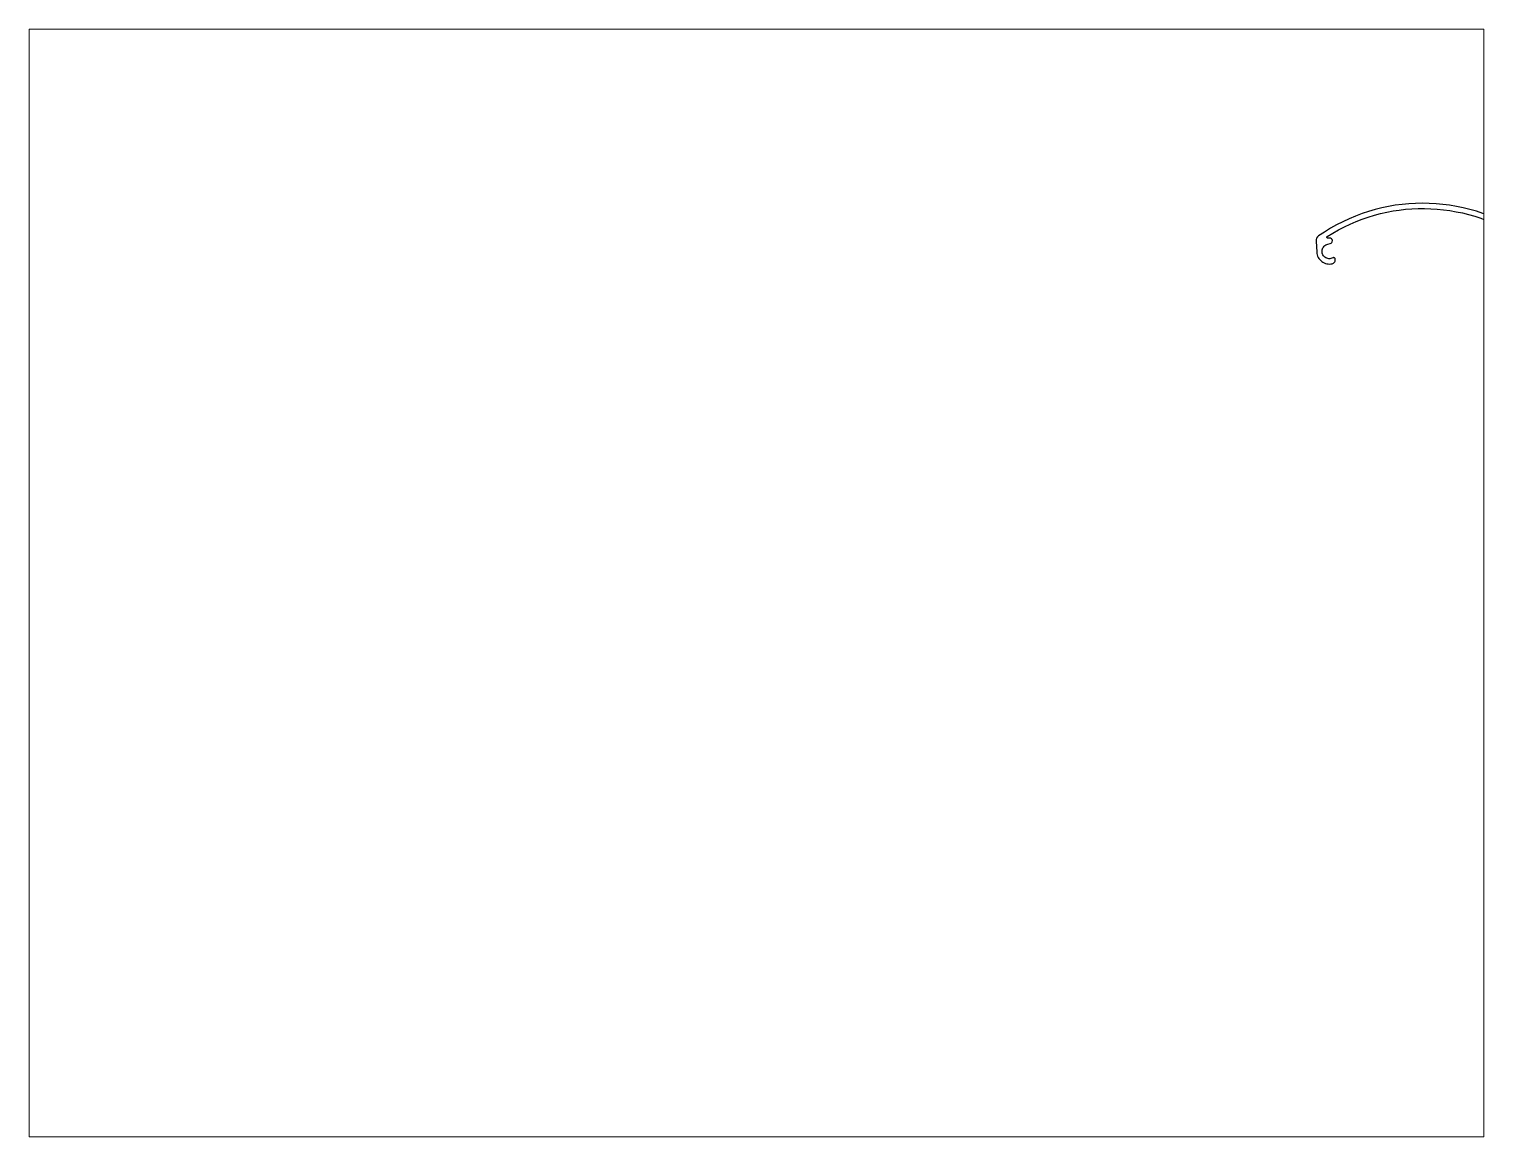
# Paper-space layout 'Layout1' of a CAD drawing. Extents: x 27 to 240, y 20 to 183.
# The model-space entities are those that its viewports show. They can reach past a viewport. Long polylines and large blocks are cut down to what shows.
import ezdxf

# ---------------------------------------------------------------- set-up
doc = ezdxf.new("R2010")
doc.units = 0
doc.header["$LTSCALE"] = 15
doc.layers.get('0').update_dxf_attribs({"linetype": 'CONTINUOUS'})
doc.layers.add('_', color=7, linetype='CONTINUOUS')

msp = doc.modelspace()

# ---------------------------------------------------------------- linework, layer by layer
at = {"layer": '_', "linetype": 'CONTINUOUS', "flags": 128}
msp.add_lwpolyline([(394.66, 222.44, 0.313768), (339.53, 222.36, 0.263413), (338.87, 220.99, 0.000018), (338.87, 220.99), (339.06, 218.07, 0.46519), (343.16, 215, 0.423892), (343.94, 216.3, 0.513247), (343.34, 216.56, -1.156345), (341.98, 220.17), (342.6, 220.33, 0.89025), (342.48, 221.81), (342.05, 221.78, -0.812391), (341.85, 222.23, -0.299098), (393.3, 221.68, -0.299098)], format="xyb", dxfattribs=at)

psp = doc.layouts.get("Layout1")

# ---------------------------------------------------------------- viewports
at = {"layer": '0', "color": 0, "linetype": 'BYBLOCK', "ltscale": 0.05}
psp.add_viewport(center=(133.35, 101.6), size=(213.36, 162.56), view_center_point=(190.51, 130.3), view_height=293.8955, dxfattribs=at)

doc.saveas('drawing.dxf')
